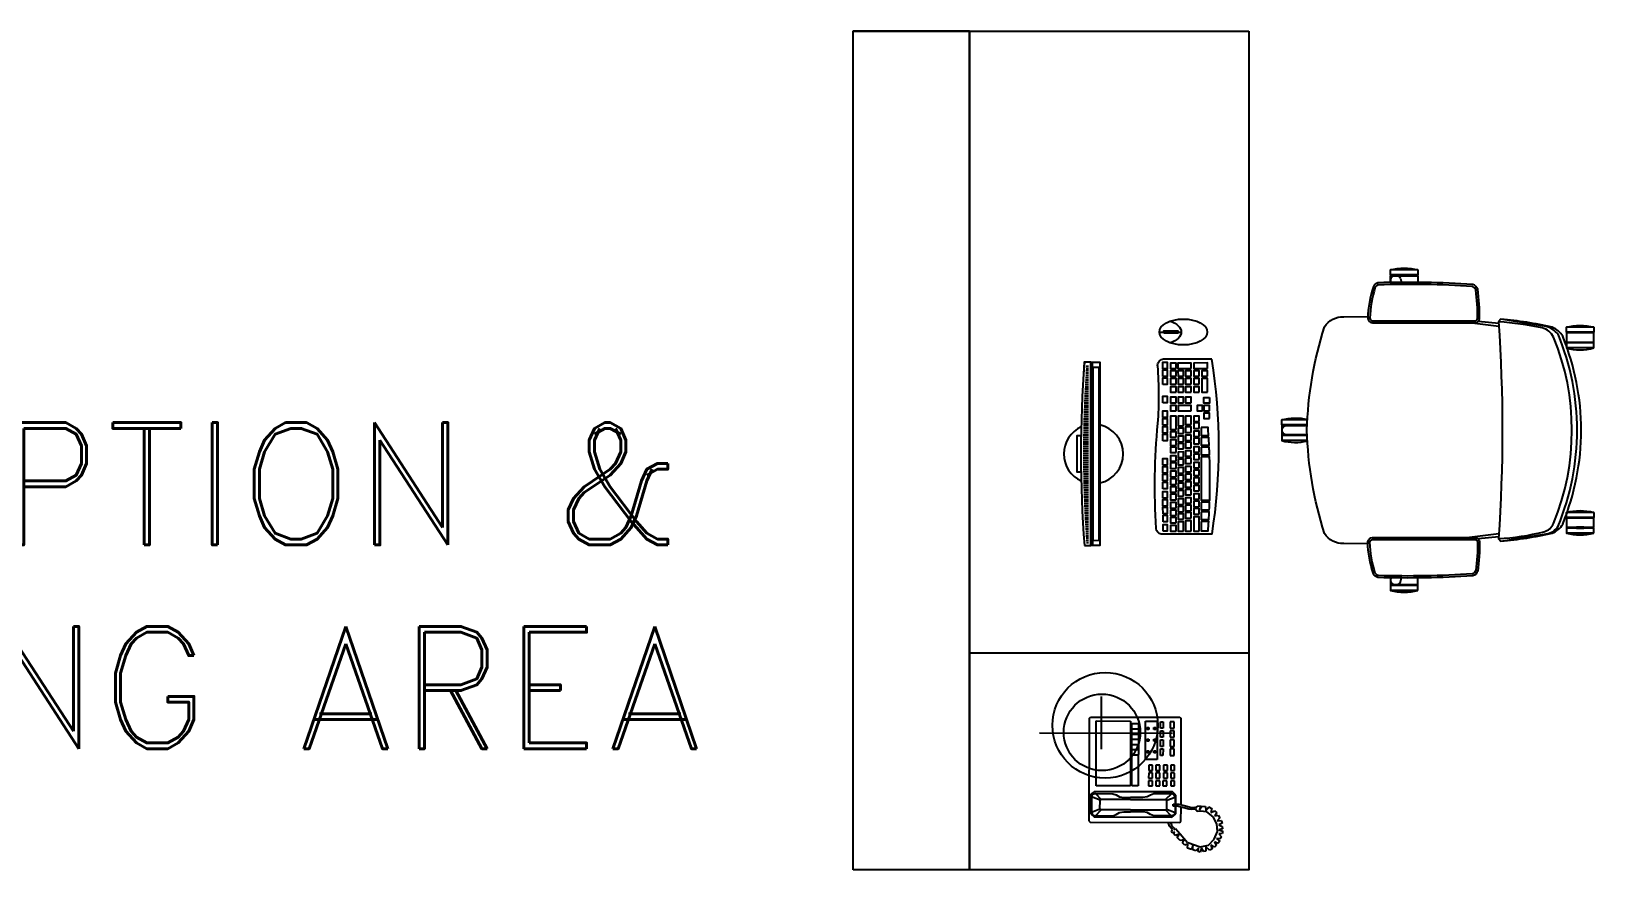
# Model space of a CAD drawing. Header units: inches. Extents: x -605 to 2991212, y -2872845 to 0.
# Drawn here: x 2579518 to 2582587, y -2242695 to -2241049 of the extents above; entities that cross this region are included whole.
import ezdxf

# ---------------------------------------------------------------- set-up
doc = ezdxf.new("R2010")
doc.units = ezdxf.units.IN
doc.header["$LTSCALE"] = 600
doc.header["$MEASUREMENT"] = 0
for name, color, linetype in [('M10-DOLAP', 33, 'Continuous'), ('NOITHAT', 21, 'Continuous'), ('see level', 2, 'Continuous'), ('SnT-DIMENSION', 7, 'Continuous')]:
    doc.layers.add(name, color=color, linetype=linetype)
doc.styles.add('ROMAND', font='romand.shx')

# ---------------------------------------------------------------- blocks, each defined once
blk = doc.blocks.new('TECLADO')
blk.add_lwpolyline([(-0.188, -0.0209, -0.367609), (-0.1755, -0.0101, -0.040821), (0.0537, -0.0138, 0.038828), (0.1784, -0.0135, -0.423081), (0.1934, -0.0244, -0.532006)], format="xyb")
for points in [[(-0.188, -0.1319), (-0.188, -0.0209)], [(0.1934, -0.1319), (0.1934, -0.0244)], [(0.2529, -0.0172), (0.2529, -0.0269)], [(0.2529, -0.0576), (0.2529, -0.0647)]]:
    blk.add_lwpolyline(points)
for points in [[(-0.1816, -0.0248), (-0.1669, -0.0248), (-0.1669, -0.034), (-0.1816, -0.034)], [(-0.1609, -0.0248), (-0.1463, -0.0248), (-0.1463, -0.034), (-0.1609, -0.034)], [(-0.1438, -0.0248), (-0.1292, -0.0248), (-0.1292, -0.034), (-0.1438, -0.034)], [(-0.1267, -0.0248), (-0.1121, -0.0248), (-0.1121, -0.034), (-0.1267, -0.034)], [(-0.1097, -0.0248), (-0.095, -0.0248), (-0.095, -0.034), (-0.1097, -0.034)], [(-0.089, -0.0248), (-0.0743, -0.0248), (-0.0743, -0.034), (-0.089, -0.034)], [(-0.0719, -0.0248), (-0.0572, -0.0248), (-0.0572, -0.034), (-0.0719, -0.034)], [(-0.0548, -0.0248), (-0.0402, -0.0248), (-0.0402, -0.034), (-0.0548, -0.034)], [(-0.0377, -0.0248), (-0.0231, -0.0248), (-0.0231, -0.034), (-0.0377, -0.034)], [(0.0153, -0.0248), (0.0299, -0.0248), (0.0299, -0.034), (0.0153, -0.034)], [(0.0323, -0.0248), (0.047, -0.0248), (0.047, -0.034), (0.0323, -0.034)], [(0.0494, -0.0248), (0.0641, -0.0248), (0.0641, -0.034), (0.0494, -0.034)], [(0.0665, -0.0248), (0.0812, -0.0248), (0.0812, -0.034), (0.0665, -0.034)], [(0.0983, -0.0248), (0.1129, -0.0248), (0.1129, -0.034), (0.0983, -0.034)], [(0.1385, -0.0248), (0.1531, -0.0248), (0.1531, -0.034), (0.1385, -0.034)], [(0.1556, -0.0248), (0.1702, -0.0248), (0.1702, -0.034), (0.1556, -0.034)], [(0.1726, -0.0248), (0.1873, -0.0248), (0.1873, -0.034), (0.1726, -0.034)], [(0.2501, -0.0269), (0.2556, -0.0269), (0.2556, -0.0576), (0.2501, -0.0576)], [(-0.1812, -0.0534), (-0.1692, -0.0534), (-0.1692, -0.0414), (-0.1812, -0.0414)], [(-0.1812, -0.0697), (-0.1612, -0.0697), (-0.1612, -0.0577), (-0.1812, -0.0577)], [(-0.1635, -0.0534), (-0.1515, -0.0534), (-0.1515, -0.0414), (-0.1635, -0.0414)], [(-0.1555, -0.0697), (-0.1435, -0.0697), (-0.1435, -0.0577), (-0.1555, -0.0577)], [(-0.1474, -0.0534), (-0.1354, -0.0534), (-0.1354, -0.0414), (-0.1474, -0.0414)], [(-0.1394, -0.0697), (-0.1274, -0.0697), (-0.1274, -0.0577), (-0.1394, -0.0577)], [(-0.1312, -0.0534), (-0.1192, -0.0534), (-0.1192, -0.0414), (-0.1312, -0.0414)], [(-0.1232, -0.0697), (-0.1112, -0.0697), (-0.1112, -0.0577), (-0.1232, -0.0577)], [(-0.113, -0.0534), (-0.101, -0.0534), (-0.101, -0.0414), (-0.113, -0.0414)], [(-0.105, -0.0697), (-0.093, -0.0697), (-0.093, -0.0577), (-0.105, -0.0577)], [(-0.0965, -0.0534), (-0.0845, -0.0534), (-0.0845, -0.0414), (-0.0965, -0.0414)], [(-0.0885, -0.0697), (-0.0765, -0.0697), (-0.0765, -0.0577), (-0.0885, -0.0577)], [(-0.0796, -0.0534), (-0.0676, -0.0534), (-0.0676, -0.0414), (-0.0796, -0.0414)], [(-0.0716, -0.0697), (-0.0596, -0.0697), (-0.0596, -0.0577), (-0.0716, -0.0577)], [(-0.0629, -0.0534), (-0.0509, -0.0534), (-0.0509, -0.0414), (-0.0629, -0.0414)], [(-0.0549, -0.0697), (-0.0429, -0.0697), (-0.0429, -0.0577), (-0.0549, -0.0577)], [(-0.0445, -0.0534), (-0.0325, -0.0534), (-0.0325, -0.0414), (-0.0445, -0.0414)], [(-0.0365, -0.0697), (-0.0245, -0.0697), (-0.0245, -0.0577), (-0.0365, -0.0577)], [(-0.0288, -0.0534), (-0.0168, -0.0534), (-0.0168, -0.0414), (-0.0288, -0.0414)], [(-0.0208, -0.0697), (-0.0088, -0.0697), (-0.0088, -0.0577), (-0.0208, -0.0577)], [(-0.0102, -0.0534), (0.0018, -0.0534), (0.0018, -0.0414), (-0.0102, -0.0414)], [(-0.0022, -0.0697), (0.0098, -0.0697), (0.0098, -0.0577), (-0.0022, -0.0577)], [(0.0055, -0.0534), (0.0175, -0.0534), (0.0175, -0.0414), (0.0055, -0.0414)], [(0.0135, -0.0697), (0.0255, -0.0697), (0.0255, -0.0577), (0.0135, -0.0577)], [(0.0234, -0.0534), (0.0354, -0.0534), (0.0354, -0.0414), (0.0234, -0.0414)], [(0.0314, -0.0697), (0.0434, -0.0697), (0.0434, -0.0577), (0.0314, -0.0577)], [(0.0406, -0.0534), (0.0697, -0.0534), (0.0697, -0.0414), (0.0406, -0.0414)], [(0.0486, -0.0697), (0.0697, -0.0697), (0.0697, -0.0577), (0.0486, -0.0577)], [(0.0808, -0.0534), (0.0928, -0.0534), (0.0928, -0.0414), (0.0808, -0.0414)], [(0.0808, -0.0862), (0.0928, -0.0862), (0.0928, -0.0577), (0.0808, -0.0577)], [(0.0986, -0.0534), (0.1106, -0.0534), (0.1106, -0.0414), (0.0986, -0.0414)], [(0.0986, -0.0697), (0.1106, -0.0697), (0.1106, -0.0577), (0.0986, -0.0577)], [(0.1214, -0.0534), (0.1334, -0.0534), (0.1334, -0.0414), (0.1214, -0.0414)], [(0.1214, -0.0697), (0.1334, -0.0697), (0.1334, -0.0577), (0.1214, -0.0577)], [(0.1394, -0.0534), (0.1514, -0.0534), (0.1514, -0.0414), (0.1394, -0.0414)], [(0.1394, -0.0697), (0.1514, -0.0697), (0.1514, -0.0577), (0.1394, -0.0577)], [(0.1564, -0.0534), (0.1684, -0.0534), (0.1684, -0.0414), (0.1564, -0.0414)], [(0.1564, -0.0697), (0.1684, -0.0697), (0.1684, -0.0577), (0.1564, -0.0577)], [(0.1733, -0.0534), (0.1853, -0.0534), (0.1853, -0.0414), (0.1733, -0.0414)], [(0.1733, -0.0862), (0.1853, -0.0862), (0.1853, -0.0577), (0.1733, -0.0577)], [(-0.1812, -0.0862), (-0.1586, -0.0862), (-0.1586, -0.0742), (-0.1812, -0.0742)], [(-0.1812, -0.104), (-0.1499, -0.104), (-0.1499, -0.092), (-0.1812, -0.092)], [(-0.1529, -0.0862), (-0.1409, -0.0862), (-0.1409, -0.0742), (-0.1529, -0.0742)], [(-0.1442, -0.104), (-0.1322, -0.104), (-0.1322, -0.092), (-0.1442, -0.092)], [(-0.1368, -0.0862), (-0.1248, -0.0862), (-0.1248, -0.0742), (-0.1368, -0.0742)], [(-0.1281, -0.104), (-0.1161, -0.104), (-0.1161, -0.092), (-0.1281, -0.092)], [(-0.1205, -0.0862), (-0.1085, -0.0862), (-0.1085, -0.0742), (-0.1205, -0.0742)], [(-0.1119, -0.104), (-0.0999, -0.104), (-0.0999, -0.092), (-0.1119, -0.092)], [(-0.1024, -0.0862), (-0.0904, -0.0862), (-0.0904, -0.0742), (-0.1024, -0.0742)], [(-0.0937, -0.104), (-0.0817, -0.104), (-0.0817, -0.092), (-0.0937, -0.092)], [(-0.0858, -0.0862), (-0.0738, -0.0862), (-0.0738, -0.0742), (-0.0858, -0.0742)], [(-0.0771, -0.104), (-0.0651, -0.104), (-0.0651, -0.092), (-0.0771, -0.092)], [(-0.0689, -0.0862), (-0.0569, -0.0862), (-0.0569, -0.0742), (-0.0689, -0.0742)], [(-0.0602, -0.104), (-0.0482, -0.104), (-0.0482, -0.092), (-0.0602, -0.092)], [(-0.0522, -0.0862), (-0.0402, -0.0862), (-0.0402, -0.0742), (-0.0522, -0.0742)], [(-0.0435, -0.104), (-0.0315, -0.104), (-0.0315, -0.092), (-0.0435, -0.092)], [(-0.0339, -0.0862), (-0.0219, -0.0862), (-0.0219, -0.0742), (-0.0339, -0.0742)], [(-0.0252, -0.104), (-0.0132, -0.104), (-0.0132, -0.092), (-0.0252, -0.092)], [(-0.0181, -0.0862), (-0.0061, -0.0862), (-0.0061, -0.0742), (-0.0181, -0.0742)], [(-0.0094, -0.104), (0.0026, -0.104), (0.0026, -0.092), (-0.0094, -0.092)], [(0.0004, -0.0862), (0.0124, -0.0862), (0.0124, -0.0742), (0.0004, -0.0742)], [(0.0091, -0.104), (0.0211, -0.104), (0.0211, -0.092), (0.0091, -0.092)], [(0.0162, -0.0862), (0.0282, -0.0862), (0.0282, -0.0742), (0.0162, -0.0742)], [(0.0249, -0.104), (0.0369, -0.104), (0.0369, -0.092), (0.0249, -0.092)], [(0.034, -0.0862), (0.046, -0.0862), (0.046, -0.0742), (0.034, -0.0742)], [(0.0427, -0.104), (0.0547, -0.104), (0.0547, -0.092), (0.0427, -0.092)], [(0.0512, -0.0862), (0.0697, -0.0862), (0.0697, -0.0742), (0.0512, -0.0742)], [(0.0577, -0.104), (0.0697, -0.104), (0.0697, -0.092), (0.0577, -0.092)], [(0.0809, -0.1114), (0.0929, -0.1114), (0.0929, -0.0994), (0.0809, -0.0994)], [(0.0986, -0.0862), (0.1106, -0.0862), (0.1106, -0.0742), (0.0986, -0.0742)], [(0.1214, -0.0862), (0.1334, -0.0862), (0.1334, -0.0742), (0.1214, -0.0742)], [(0.1214, -0.104), (0.1334, -0.104), (0.1334, -0.092), (0.1214, -0.092)], [(0.1394, -0.0862), (0.1514, -0.0862), (0.1514, -0.0742), (0.1394, -0.0742)], [(0.1394, -0.104), (0.1514, -0.104), (0.1514, -0.092), (0.1394, -0.092)], [(0.1564, -0.0862), (0.1684, -0.0862), (0.1684, -0.0742), (0.1564, -0.0742)], [(0.1564, -0.104), (0.1684, -0.104), (0.1684, -0.092), (0.1564, -0.092)], [(0.1733, -0.1219), (0.1853, -0.1219), (0.1853, -0.092), (0.1733, -0.092)], [(0.0639, -0.1261), (0.0759, -0.1261), (0.0759, -0.1141), (0.0639, -0.1141)], [(0.0809, -0.1261), (0.0929, -0.1261), (0.0929, -0.1141), (0.0809, -0.1141)], [(0.1099, -0.1261), (0.0979, -0.1261), (0.0979, -0.1141), (0.1099, -0.1141)], [(0.1214, -0.1219), (0.1514, -0.1219), (0.1514, -0.1099), (0.1214, -0.1099)], [(0.1564, -0.1219), (0.1684, -0.1219), (0.1684, -0.1099), (0.1564, -0.1099)]]:
    blk.add_lwpolyline(points, close=True)
for points in [[(-0.1603, -0.1082), (-0.1808, -0.1082), (-0.1808, -0.1232, 0.00337), (-0.1603, -0.1246)], [(-0.1392, -0.1082), (-0.1558, -0.1082), (-0.1558, -0.1249, 0.002734), (-0.1392, -0.1257)], [(-0.1181, -0.1082), (-0.1348, -0.1082), (-0.1348, -0.1259, 0.002732), (-0.1181, -0.1266)], [(-0.0196, -0.1082), (-0.1137, -0.1082), (-0.1137, -0.1267, 0.015426), (-0.0196, -0.1266)], [(0.0019, -0.1082), (-0.0152, -0.1082), (-0.0152, -0.1265, 0.002793), (0.0019, -0.1258)], [(0.0226, -0.1082), (0.0063, -0.1082), (0.0063, -0.1256, 0.002674), (0.0226, -0.1247)], [(0.0445, -0.1082), (0.027, -0.1082), (0.027, -0.1244, 0.002863), (0.0445, -0.1232)]]:
    blk.add_lwpolyline(points, format="xyb", close=True)
blk.add_arc((0.0027, 1.0649), 1.2118, 260.9456, 279.0544)
blk.add_ellipse((0.2529, -0.0694), major_axis=(0, 0.0522), ratio=0.541356)
at = {"extrusion": (0, 0, -1)}
blk.add_ellipse((0.2529, -0.0126), major_axis=(0, -0.0522), ratio=0.541356, start_param=5.288733, end_param=7.277638, dxfattribs=at)
blk = doc.blocks.new('LCD')
h = blk.add_hatch()
h.set_pattern_fill('_USER', color=256, scale=0.005, angle=90, style=0, pattern_type=0)
h.set_pattern_definition([(90, (-0.195, -0.0541057), (-0.005, 3e-19), [])])
h.paths.add_polyline_path([(0.195, -0.0495, 0.036895), (-0.195, -0.0495), (-0.195, -0.0541), (0.195, -0.0541)])
for points in [[(0.0392, -0.0376), (0.0392, -0.0284), (-0.0394, -0.0284), (-0.0394, -0.0376)], [(-0.2, -0.0449), (-0.2, -0.0591)], [(0.2, -0.0591), (0.2, -0.0449)]]:
    blk.add_lwpolyline(points)
blk.add_lwpolyline([(-0.2, -0.0449), (-0.2, -0.0591), (0.2, -0.0591), (0.2, -0.0449, 0.037772)], format="xyb", close=True)
for points in [[(-0.2, -0.0623), (-0.2, -0.0591), (0.2, -0.0591), (0.2, -0.0623)], [(-0.2, -0.0623), (0.2, -0.0623), (0.2, -0.0785), (-0.2, -0.0785)], [(-0.1892, -0.0643), (0.1892, -0.0643), (0.1892, -0.0767), (-0.1892, -0.0767)]]:
    blk.add_lwpolyline(points, close=True)
for centre, radius, start, end in [((0, -0.0648), 0.0648, 24.4037, 155.5963), ((0, -2.6886), 2.6512, 85.6737, 94.3263), ((0, -0.0648), 0.0648, 192.2862, 347.7138)]:
    blk.add_arc(centre, radius, start, end)
blk = doc.blocks.new('gf')
at = {"layer": 'NOITHAT', "linetype": 'Continuous'}
for p, q in [((2746511.8, -1708572.9), (2747060.4, -1708572.9)), ((2746770.6, -1708658.9), (2746770.4, -1708762)), ((2746746.8, -1708701.7), (2746746.4, -1708902.9)), ((2746746.8, -1708701.7), (2746749.4, -1708699.1)), ((2746749.4, -1708699.1), (2746925.1, -1708699.5)), ((2746760.6, -1708834.1), (2746760.8, -1708706.8)), ((2746760.8, -1708706.8), (2746828.3, -1708706.9)), ((2746828.3, -1708706.9), (2746828.1, -1708834.3)), ((2746830.6, -1708834.3), (2746830.9, -1708712)), ((2746830.9, -1708712), (2746843.6, -1708712)), ((2746843.6, -1708712), (2746843.3, -1708834.3)), ((2746857.5, -1708782.1), (2746857.6, -1708707)), ((2746857.6, -1708707), (2746880.5, -1708707)), ((2746880.5, -1708707), (2746880.4, -1708782.2)), ((2746886.9, -1708708.3), (2746892, -1708708.3)), ((2746886.9, -1708721), (2746886.9, -1708708.3)), ((2746892, -1708708.3), (2746892, -1708721.1)), ((2746906, -1708708.3), (2746906, -1708721.1)), ((2746913.6, -1708708.4), (2746906, -1708708.3)), ((2746913.6, -1708721.1), (2746913.6, -1708708.4)), ((2746925.1, -1708699.5), (2746927.7, -1708702)), ((2746927.3, -1708871.3), (2746927.7, -1708702)), ((2746649.1, -1708730.4), (2746910.8, -1708730.9)), ((2746830.8, -1708722.2), (2746843.6, -1708722.2)), ((2746830.8, -1708732.4), (2746843.5, -1708732.4)), ((2746830.8, -1708742.6), (2746843.5, -1708742.6)), ((2746860.1, -1708719.7), (2746863.9, -1708719.7)), ((2746860.1, -1708723.5), (2746860.1, -1708719.7)), ((2746863.9, -1708723.5), (2746860.1, -1708723.5)), ((2746860.1, -1708746.5), (2746860.1, -1708742.6)), ((2746860.1, -1708742.6), (2746863.9, -1708742.6)), ((2746863.9, -1708746.5), (2746860.1, -1708746.5)), ((2746863.9, -1708719.7), (2746863.9, -1708723.5)), ((2746863.9, -1708742.6), (2746863.9, -1708746.5)), ((2746874.1, -1708723.6), (2746874.1, -1708719.7)), ((2746874.1, -1708719.7), (2746878, -1708719.7)), ((2746877.9, -1708723.6), (2746874.1, -1708723.6)), ((2746874.1, -1708746.5), (2746874.1, -1708742.7)), ((2746874.1, -1708742.7), (2746877.9, -1708742.7)), ((2746877.9, -1708746.5), (2746874.1, -1708746.5)), ((2746878, -1708719.7), (2746877.9, -1708723.6)), ((2746877.9, -1708742.7), (2746877.9, -1708746.5)), ((2746886.8, -1708738.9), (2746886.9, -1708726.1)), ((2746891.9, -1708738.9), (2746886.8, -1708738.9)), ((2746886.8, -1708744), (2746891.9, -1708744)), ((2746886.8, -1708756.7), (2746886.8, -1708744)), ((2746892, -1708721.1), (2746886.9, -1708721)), ((2746886.9, -1708726.1), (2746891.9, -1708726.1)), ((2746891.9, -1708726.1), (2746891.9, -1708738.9)), ((2746891.9, -1708744), (2746891.9, -1708756.7)), ((2746906, -1708726.2), (2746905.9, -1708738.9)), ((2746905.9, -1708738.9), (2746913.6, -1708738.9)), ((2746905.9, -1708744), (2746905.9, -1708756.7)), ((2746913.6, -1708744), (2746905.9, -1708744)), ((2746906, -1708721.1), (2746913.6, -1708721.1)), ((2746913.6, -1708726.2), (2746906, -1708726.2)), ((2746913.5, -1708756.8), (2746913.6, -1708744)), ((2746913.6, -1708738.9), (2746913.6, -1708726.2)), ((2746830.7, -1708763), (2746843.5, -1708763)), ((2746830.7, -1708773.1), (2746843.5, -1708773.2)), ((2746830.8, -1708752.8), (2746843.5, -1708752.8)), ((2746860, -1708769.4), (2746860, -1708765.6)), ((2746860, -1708765.6), (2746863.9, -1708765.6)), ((2746863.8, -1708769.4), (2746860, -1708769.4)), ((2746863.9, -1708765.6), (2746863.8, -1708769.4)), ((2746874, -1708769.4), (2746874, -1708765.6)), ((2746874, -1708765.6), (2746877.9, -1708765.6)), ((2746877.9, -1708769.4), (2746874, -1708769.4)), ((2746877.9, -1708765.6), (2746877.9, -1708769.4)), ((2746891.9, -1708756.7), (2746886.8, -1708756.7)), ((2746886.8, -1708774.5), (2746886.8, -1708761.8)), ((2746886.8, -1708761.8), (2746891.9, -1708761.8)), ((2746891.8, -1708774.5), (2746886.8, -1708774.5)), ((2746891.9, -1708761.8), (2746891.8, -1708774.5)), ((2746905.9, -1708756.7), (2746913.5, -1708756.8)), ((2746905.9, -1708761.8), (2746905.9, -1708774.6)), ((2746913.5, -1708761.8), (2746905.9, -1708761.8)), ((2746905.9, -1708774.6), (2746913.5, -1708774.6)), ((2746913.5, -1708774.6), (2746913.5, -1708761.8)), ((2746880.4, -1708782.2), (2746857.5, -1708782.1)), ((2746871.4, -1708793.6), (2746863.8, -1708793.6)), ((2746863.8, -1708793.6), (2746863.8, -1708803.8)), ((2746863.8, -1708803.8), (2746871.4, -1708803.8)), ((2746871.4, -1708803.8), (2746871.4, -1708793.6)), ((2746885.4, -1708793.6), (2746877.8, -1708793.6)), ((2746877.8, -1708793.6), (2746877.8, -1708803.8)), ((2746877.8, -1708803.8), (2746885.4, -1708803.8)), ((2746885.4, -1708803.8), (2746885.4, -1708793.6)), ((2746893.1, -1708793.6), (2746893.1, -1708803.8)), ((2746900.7, -1708793.7), (2746893.1, -1708793.6)), ((2746893.1, -1708803.8), (2746900.7, -1708803.8)), ((2746900.7, -1708803.8), (2746900.7, -1708793.7)), ((2746914.7, -1708793.7), (2746907.1, -1708793.7)), ((2746907.1, -1708793.7), (2746907.1, -1708803.9)), ((2746907.1, -1708803.9), (2746914.7, -1708803.9)), ((2746914.7, -1708803.9), (2746914.7, -1708793.7)), ((2746828.1, -1708834.3), (2746760.6, -1708834.1)), ((2746843.3, -1708834.3), (2746830.6, -1708834.3)), ((2746863.8, -1708808.9), (2746863.7, -1708819)), ((2746863.7, -1708819), (2746871.4, -1708819.1)), ((2746871.4, -1708824.2), (2746863.7, -1708824.1)), ((2746863.7, -1708824.1), (2746863.7, -1708834.3)), ((2746863.7, -1708834.3), (2746871.4, -1708834.3)), ((2746871.4, -1708808.9), (2746863.8, -1708808.9)), ((2746871.4, -1708819.1), (2746871.4, -1708808.9)), ((2746871.4, -1708834.3), (2746871.4, -1708824.2)), ((2746885.4, -1708824.2), (2746877.7, -1708824.2)), ((2746877.7, -1708824.2), (2746877.7, -1708834.4)), ((2746877.7, -1708834.4), (2746885.4, -1708834.4)), ((2746885.4, -1708808.9), (2746877.8, -1708808.9)), ((2746877.8, -1708808.9), (2746877.8, -1708819.1)), ((2746877.8, -1708819.1), (2746885.4, -1708819.1)), ((2746885.4, -1708819.1), (2746885.4, -1708808.9)), ((2746885.4, -1708834.4), (2746885.4, -1708824.2)), ((2746899.4, -1708824.2), (2746891.7, -1708824.2)), ((2746891.7, -1708824.2), (2746891.7, -1708834.4)), ((2746891.7, -1708834.4), (2746899.4, -1708834.4)), ((2746893.1, -1708808.9), (2746893, -1708819.1)), ((2746893, -1708819.1), (2746900.7, -1708819.1)), ((2746900.7, -1708808.9), (2746893.1, -1708808.9)), ((2746899.4, -1708834.4), (2746899.4, -1708824.2)), ((2746900.7, -1708819.1), (2746900.7, -1708808.9)), ((2746907.1, -1708808.9), (2746907, -1708819.1)), ((2746907, -1708819.1), (2746914.7, -1708819.1)), ((2746907, -1708824.2), (2746907, -1708834.4)), ((2746914.7, -1708824.2), (2746907, -1708824.2)), ((2746907, -1708834.4), (2746914.7, -1708834.4)), ((2746914.7, -1708809), (2746907.1, -1708808.9)), ((2746914.7, -1708819.1), (2746914.7, -1708809)), ((2746914.7, -1708834.4), (2746914.7, -1708824.2)), ((2746756.7, -1708845.6), (2746750.3, -1708850.7)), ((2746750.3, -1708850.7), (2746750.3, -1708888.9)), ((2746751.6, -1708855.8), (2746751.5, -1708886.3)), ((2746751.6, -1708855.8), (2746754.2, -1708850.7)), ((2746768.2, -1708862.2), (2746751.6, -1708855.8)), ((2746754.2, -1708850.7), (2746759.3, -1708849.4)), ((2746910.8, -1708845.9), (2746756.7, -1708845.6)), ((2746759.3, -1708849.4), (2746793.6, -1708849.5)), ((2746759.3, -1708849.4), (2746770.7, -1708860.9)), ((2746768.1, -1708880), (2746768.2, -1708862.2)), ((2746770.7, -1708860.9), (2746768.2, -1708862.2)), ((2746828, -1708861), (2746770.7, -1708860.9)), ((2746793.6, -1708849.5), (2746800, -1708852)), ((2746800, -1708852), (2746806.4, -1708855.9)), ((2746806.4, -1708855.9), (2746815.3, -1708857.2)), ((2746815.3, -1708857.2), (2746828, -1708857.2)), ((2746852.2, -1708857.2), (2746828, -1708857.2)), ((2746828, -1708861), (2746896.8, -1708861.1)), ((2746861.1, -1708856), (2746852.2, -1708857.2)), ((2746867.5, -1708852.2), (2746861.1, -1708856)), ((2746873.9, -1708849.6), (2746867.5, -1708852.2)), ((2746908.3, -1708849.7), (2746873.9, -1708849.6)), ((2746908.3, -1708849.7), (2746896.8, -1708861.1)), ((2746896.8, -1708861.1), (2746899.3, -1708862.4)), ((2746899.3, -1708862.4), (2746915.9, -1708856.1)), ((2746899.3, -1708880.2), (2746899.3, -1708862.4)), ((2746913.3, -1708851), (2746908.3, -1708849.7)), ((2746917.2, -1708852.3), (2746910.8, -1708845.9)), ((2746915.9, -1708856.1), (2746913.3, -1708851)), ((2746915.9, -1708856.1), (2746915.9, -1708870.2)), ((2746917.1, -1708870.2), (2746917.2, -1708852.3)), ((2746750.3, -1708888.9), (2746756.6, -1708895.2)), ((2746768.1, -1708880), (2746751.5, -1708886.3)), ((2746751.5, -1708886.3), (2746754.1, -1708891.4)), ((2746754.1, -1708891.4), (2746759.2, -1708892.7)), ((2746756.6, -1708895.2), (2746909.4, -1708895.5)), ((2746759.2, -1708892.7), (2746770.7, -1708881.3)), ((2746759.2, -1708892.7), (2746793.6, -1708892.8)), ((2746770.7, -1708881.3), (2746768.1, -1708880)), ((2746828, -1708881.4), (2746770.7, -1708881.3)), ((2746793.6, -1708892.8), (2746799.9, -1708890.2)), ((2746799.9, -1708890.2), (2746806.3, -1708886.4)), ((2746806.3, -1708886.4), (2746815.2, -1708885.2)), ((2746815.2, -1708885.2), (2746828, -1708885.2)), ((2746828, -1708881.4), (2746896.7, -1708881.5)), ((2746852.2, -1708885.2), (2746828, -1708885.2)), ((2746861.1, -1708886.5), (2746852.2, -1708885.2)), ((2746867.4, -1708890.4), (2746861.1, -1708886.5)), ((2746873.8, -1708892.9), (2746867.4, -1708890.4)), ((2746908.2, -1708893), (2746873.8, -1708892.9)), ((2746896.7, -1708881.5), (2746899.3, -1708880.2)), ((2746908.2, -1708893), (2746896.7, -1708881.5)), ((2746899.3, -1708880.2), (2746915.8, -1708886.6)), ((2746913.3, -1708891.7), (2746908.2, -1708893)), ((2746909.4, -1708895.5), (2746917.1, -1708889.2)), ((2746912, -1708870.1), (2746923, -1708870.3)), ((2746912, -1708873.9), (2746912, -1708870.1)), ((2746922.2, -1708874.7), (2746912, -1708873.9)), ((2746915.8, -1708886.6), (2746913.3, -1708891.7)), ((2746915.8, -1708874.2), (2746915.8, -1708886.6)), ((2746917.1, -1708889.2), (2746917.1, -1708874.3)), ((2746930.5, -1708876.5), (2746922.2, -1708874.7)), ((2746923, -1708870.3), (2746935.9, -1708873.4)), ((2746927.2, -1708903.2), (2746927.3, -1708875.8)), ((2746942.6, -1708879.6), (2746930.5, -1708876.5)), ((2746935.9, -1708873.4), (2746948, -1708876.5)), ((2746948.8, -1708880.4), (2746942.6, -1708879.6)), ((2746948, -1708876.5), (2746954.7, -1708876.3)), ((2746955.5, -1708880.1), (2746948.8, -1708880.4)), ((2746954.7, -1708876.3), (2746956.3, -1708877)), ((2746958.8, -1708884.8), (2746955.5, -1708880.1)), ((2746956.3, -1708877), (2746959.1, -1708874.2)), ((2746964.8, -1708883.8), (2746958.8, -1708884.8)), ((2746959.1, -1708874.2), (2746965.3, -1708873.7)), ((2746965.3, -1708873.7), (2746963.9, -1708881.2)), ((2746963.9, -1708881.2), (2746968.3, -1708874)), ((2746978.3, -1708885.1), (2746964.8, -1708883.8)), ((2746968.3, -1708874), (2746975.2, -1708874.5)), ((2746975.2, -1708874.5), (2746976, -1708882.8)), ((2746976, -1708882.8), (2746981.7, -1708875.6)), ((2746990.7, -1708894.9), (2746978.3, -1708885.1)), ((2746981.7, -1708875.6), (2746987.6, -1708878.9)), ((2746987.6, -1708878.9), (2746986, -1708886.6)), ((2746986, -1708886.6), (2746993.3, -1708883.1)), ((2746997.9, -1708908.6), (2746990.7, -1708894.9)), ((2746993.3, -1708883.1), (2746997.9, -1708886.9)), ((2746997.9, -1708886.9), (2746993.5, -1708892.8)), ((2746993.5, -1708892.8), (2747000.5, -1708891.8)), ((2747003.5, -1708896.7), (2746998.4, -1708902.9)), ((2747000.5, -1708891.8), (2747003.5, -1708896.7)), ((2746746.4, -1708902.9), (2746749, -1708905.4)), ((2746749, -1708905.4), (2746924.7, -1708905.8)), ((2746904.6, -1708913.4), (2746901.8, -1708905.7)), ((2746908.2, -1708917), (2746904.6, -1708913.4)), ((2746906.9, -1708905.7), (2746908.4, -1708911.4)), ((2746910.6, -1708919.7), (2746908.2, -1708917)), ((2746908.4, -1708911.4), (2746912.4, -1708916.5)), ((2746908.8, -1708924.4), (2746910.6, -1708919.7)), ((2746911.1, -1708926.6), (2746908.8, -1708924.4)), ((2746914.9, -1708924.8), (2746911.1, -1708926.6)), ((2746912.4, -1708916.5), (2746914.2, -1708917.9)), ((2746912.4, -1708928), (2746914.9, -1708924.8)), ((2746916, -1708931.3), (2746912.4, -1708928)), ((2746914.2, -1708917.9), (2746914, -1708920.6)), ((2746914, -1708920.6), (2746916.7, -1708917.9)), ((2746923.4, -1708928.7), (2746916, -1708931.3)), ((2746916.7, -1708917.9), (2746925.9, -1708928.2)), ((2746919.8, -1708935.6), (2746923.4, -1708928.7)), ((2746924.7, -1708905.8), (2746927.2, -1708903.2)), ((2746925.9, -1708928.2), (2746940.2, -1708945.1)), ((2746992.6, -1708939), (2746999.1, -1708924)), ((2746999.1, -1708924), (2746997.9, -1708908.6)), ((2746998.4, -1708902.9), (2747006.9, -1708902.2)), ((2747008.9, -1708918.4), (2747001.4, -1708920.2)), ((2747001.4, -1708920.2), (2747009.7, -1708923)), ((2747008.4, -1708927.9), (2747001.4, -1708928.2)), ((2747001.4, -1708928.2), (2747006.6, -1708934.1)), ((2747008.4, -1708907.6), (2747001.5, -1708910.9)), ((2747001.5, -1708910.9), (2747008.4, -1708914)), ((2747006.9, -1708902.2), (2747008.4, -1708907.6)), ((2747008.4, -1708914), (2747008.9, -1708918.4)), ((2747009.7, -1708923), (2747008.4, -1708927.9)), ((2746925.4, -1708941.4), (2746919.8, -1708935.6)), ((2746933.5, -1708940.1), (2746925.4, -1708941.4)), ((2746929.9, -1708945.9), (2746933.5, -1708940.1)), ((2746935, -1708950.9), (2746929.9, -1708945.9)), ((2746940.7, -1708948.9), (2746935, -1708950.9)), ((2746939.9, -1708956.6), (2746940.6, -1708948.9)), ((2746947.6, -1708959), (2746939.9, -1708956.6)), ((2746940.7, -1708945.3), (2746964.9, -1708953.9)), ((2746950.4, -1708951.5), (2746947.6, -1708959)), ((2746950.2, -1708959.8), (2746950.4, -1708951.5)), ((2746956.1, -1708961.6), (2746950.2, -1708959.8)), ((2746961.3, -1708956.2), (2746956.1, -1708961.6)), ((2746961.2, -1708963.1), (2746961.3, -1708956.2)), ((2746964.9, -1708953.9), (2746981.5, -1708950.3)), ((2746967.3, -1708956.4), (2746965, -1708964.4)), ((2746971.2, -1708963.2), (2746967.3, -1708956.4)), ((2746976.1, -1708954.1), (2746976.3, -1708962.1)), ((2746983.1, -1708960.3), (2746976.1, -1708954.1)), ((2746981.5, -1708950.3), (2746992.6, -1708939)), ((2746988.2, -1708958.3), (2746983.1, -1708960.3)), ((2746992.9, -1708954.4), (2746985.9, -1708950.8)), ((2746985.9, -1708950.8), (2746988.2, -1708958.3)), ((2746992.9, -1708943.9), (2746996, -1708951.1)), ((2746999.8, -1708947), (2746992.9, -1708943.9)), ((2746996, -1708951.1), (2746992.9, -1708954.4)), ((2746996.8, -1708937.4), (2747003.5, -1708942.9)), ((2747004.5, -1708938.2), (2746996.8, -1708937.4)), ((2747003.5, -1708942.9), (2746999.8, -1708947)), ((2747006.6, -1708934.1), (2747004.5, -1708938.2)), ((2746965, -1708964.4), (2746961.2, -1708963.1)), ((2746976.3, -1708962.1), (2746971.2, -1708963.2))]:
    blk.add_line(p, q, dxfattribs=at)
for points in [[(2746511.8, -1707352.9), (2746283.1, -1707352.9)], [(2747392.4, -1707821.4), (2747338.7, -1707821.4)], [(2747338.8, -1707846.1), (2747338.8, -1707833), (2747392.5, -1707833), (2747392.5, -1707845.9)], [(2747358.2, -1707838.5), (2747360.4, -1707845.9)], [(2747551.7, -1707932.5), (2747493.8, -1707925.5)], [(2747551.3, -1707926.6), (2747511, -1707922.4)], [(2747738, -1707933.8), (2747684.3, -1707933.8)], [(2747738, -1707974.6), (2747684.3, -1707974.6)], [(2747175.5, -1708115.6), (2747125, -1708115.6)], [(2747175, -1708126.9), (2747125.1, -1708126.9), (2747125.1, -1708144.8), (2747175, -1708144.8)], [(2747175.5, -1708156.4), (2747125, -1708156.4)], [(2747738, -1708297.3), (2747684.3, -1708297.3)], [(2747551.7, -1708339.4), (2747493.8, -1708346.5)], [(2747551.3, -1708345.4), (2747511, -1708349.5)], [(2747738, -1708338.1), (2747684.3, -1708338.1)], [(2747338.8, -1708425.8), (2747338.8, -1708439), (2747392.5, -1708439), (2747392.5, -1708426.1)], [(2747358.2, -1708433.5), (2747360.4, -1708426.1)], [(2747392.4, -1708450.5), (2747338.7, -1708450.5)]]:
    blk.add_lwpolyline(points, dxfattribs=at)
for points in [[(2746283.1, -1708998.8), (2746283.1, -1707352.9), (2746511.8, -1707352.9), (2746511.8, -1708998.8)], [(2747060.4, -1707352.9), (2747060.4, -1708998.8), (2746511.8, -1708998.8), (2746511.8, -1707352.9)], [(2747738.1, -1707963), (2747738.1, -1707945.1), (2747684.4, -1707945.1), (2747684.4, -1707963)], [(2747718.6, -1707943.6), (2747718.6, -1707945.1), (2747704, -1707945.1), (2747704, -1707943.6)], [(2747718.6, -1707963), (2747718.6, -1707964.7), (2747704, -1707964.7), (2747704, -1707963)], [(2747738.1, -1708326.6), (2747738.1, -1708308.7), (2747684.4, -1708308.7), (2747684.4, -1708326.6)], [(2747718.6, -1708307.2), (2747718.6, -1708308.7), (2747704, -1708308.7), (2747704, -1708307.2)], [(2747718.6, -1708328.3), (2747718.6, -1708326.6), (2747703.9, -1708326.6), (2747704, -1708328.3)]]:
    blk.add_lwpolyline(points, close=True, dxfattribs=at)
for points in [[(2747392.4, -1707821.4), (2747392.4, -1707831.3), (2747338.7, -1707831.3), (2747338.7, -1707821.4, -0.132264)], [(2747513.7, -1707917.4, 0.036942), (2747510.1, -1707859.4, 0.205386), (2747500.5, -1707849.9, 0.023869), (2747314.2, -1707846.7, 0.207684), (2747305.1, -1707853.9, 0.069937), (2747294.1, -1707916.6, 0.314992), (2747303.4, -1707925.4), (2747506.2, -1707925.5, 0.2627)], [(2747509.8, -1707916.9, 0.036286), (2747506.3, -1707860.5, 0.184954), (2747499.6, -1707853.8, 0.023722), (2747314.8, -1707850.7, 0.189455), (2747308.8, -1707855.5, 0.068952), (2747298.1, -1707916.2, 0.289319), (2747303.7, -1707921.5), (2747505.5, -1707921.5, 0.228492)], [(2747551, -1707923.1, -0.034196), (2747551, -1708348.8, 0.048918), (2747640, -1708335.3, 0.23913), (2747659.1, -1708318.9, 0.197425), (2747659.1, -1707953.1, 0.232708), (2747636.7, -1707935.1, 0.033538)], [(2747738, -1707933.8), (2747738, -1707943.6), (2747684.3, -1707943.6), (2747684.3, -1707933.8, -0.132264)], [(2747738, -1707974.6), (2747738, -1707964.7), (2747684.3, -1707964.7), (2747684.3, -1707974.6, 0.132264)], [(2747738, -1708297.3), (2747738, -1708307.2), (2747684.3, -1708307.2), (2747684.3, -1708297.3, -0.132264)], [(2747513.7, -1708354.6, -0.036942), (2747510.1, -1708412.5, -0.205386), (2747500.5, -1708422.1, -0.023869), (2747314.2, -1708425.2, -0.207684), (2747305.1, -1708418, -0.069937), (2747294.1, -1708355.4, -0.314992), (2747303.4, -1708346.5), (2747506.2, -1708346.5, -0.2627)], [(2747738, -1708338.1), (2747738, -1708328.3), (2747684.3, -1708328.3), (2747684.3, -1708338.1, 0.132264)], [(2747509.8, -1708355.1, -0.036286), (2747506.3, -1708411.5, -0.184954), (2747499.6, -1708418.2, -0.023722), (2747314.8, -1708421.3, -0.189455), (2747308.8, -1708416.5, -0.068952), (2747298.1, -1708355.8, -0.289319), (2747303.7, -1708350.5), (2747505.5, -1708350.4, -0.228492)], [(2747392.4, -1708450.5), (2747392.4, -1708440.6), (2747338.7, -1708440.6), (2747338.7, -1708450.5, 0.132264)]]:
    blk.add_lwpolyline(points, format="xyb", close=True, dxfattribs=at)
for points in [[(2747294.3, -1708359.2), (2747246.9, -1708358.5, -0.271607), (2747209.3, -1708338.9, -0.071293), (2747174.7, -1708136, -0.071293), (2747209.3, -1707933, -0.271607), (2747246.9, -1707913.4), (2747294.3, -1707912.7)], [(2747551, -1708348.8), (2747555.6, -1708353.6), (2747644.9, -1708339.2, 0.246313), (2747668.1, -1708324.3, 0.198235), (2747668.1, -1707947.6, 0.149718), (2747644.9, -1707932.7), (2747555.6, -1707918.3), (2747551, -1707923.1)], [(2747555.6, -1708353.6, 0.036562), (2747656.5, -1708338, 0.18741), (2747677, -1708320.3, 0.197175), (2747677, -1707951.6, 0.17293), (2747656.5, -1707934, 0.039433), (2747555.6, -1707918.3)], [(2747175, -1708125.4), (2747125, -1708125.4), (2747125, -1708115.6, -0.124353), (2747175.6, -1708114.8, -0.124353)], [(2747175, -1708144.8), (2747132.8, -1708144.8, -0.791848), (2747132.8, -1708126.9), (2747175, -1708126.9)], [(2747175, -1708146.5), (2747125, -1708146.5), (2747125, -1708156.4, 0.124348), (2747175.6, -1708157.2, 0.124348)]]:
    blk.add_lwpolyline(points, format="xyb", dxfattribs=at)
for centre, radius in [((2746778.3, -1708715.3), 103.6), ((2746772, -1708729.1), 75.1)]:
    blk.add_circle(centre, radius, dxfattribs=at)
for centre, start, end in [((2747348.9, -1707842), 20.7248, 204.5195), ((2747348.9, -1708430), 155.4805, 339.2752)]:
    blk.add_arc(centre, 9.95, start, end, dxfattribs=at)
at = {"layer": 'M10-DOLAP', "linetype": 'Continuous', "xscale": 899.9999999999999, "yscale": 899.9999999999999, "zscale": 899.9999999999999, "rotation": 90.0313814279098}
for name, p in [('TECLADO', (2746869.5, -1708170.9)), ('LCD', (2746697, -1708182.6))]:
    blk.add_blockref(name, p, dxfattribs=at)
at = {"layer": 'SnT-DIMENSION', "linetype": 'ByBlock', "insert": (2746573.7, -1708121.2), "char_height": 240, "width": 3407.38, "attachment_point": 3, "style": 'ROMAND'}
blk.add_mtext('\\A1;\\pxqc;RECEPTION &\\PWAITING AREA', dxfattribs=at)

msp = doc.modelspace()

# ---------------------------------------------------------------- block references
at = {"layer": 'see level', "color": 1, "linetype": 'ByBlock'}
msp.add_blockref('gf', (-165150.8, -533695.8, 0), dxfattribs=at)

doc.saveas('drawing.dxf')
